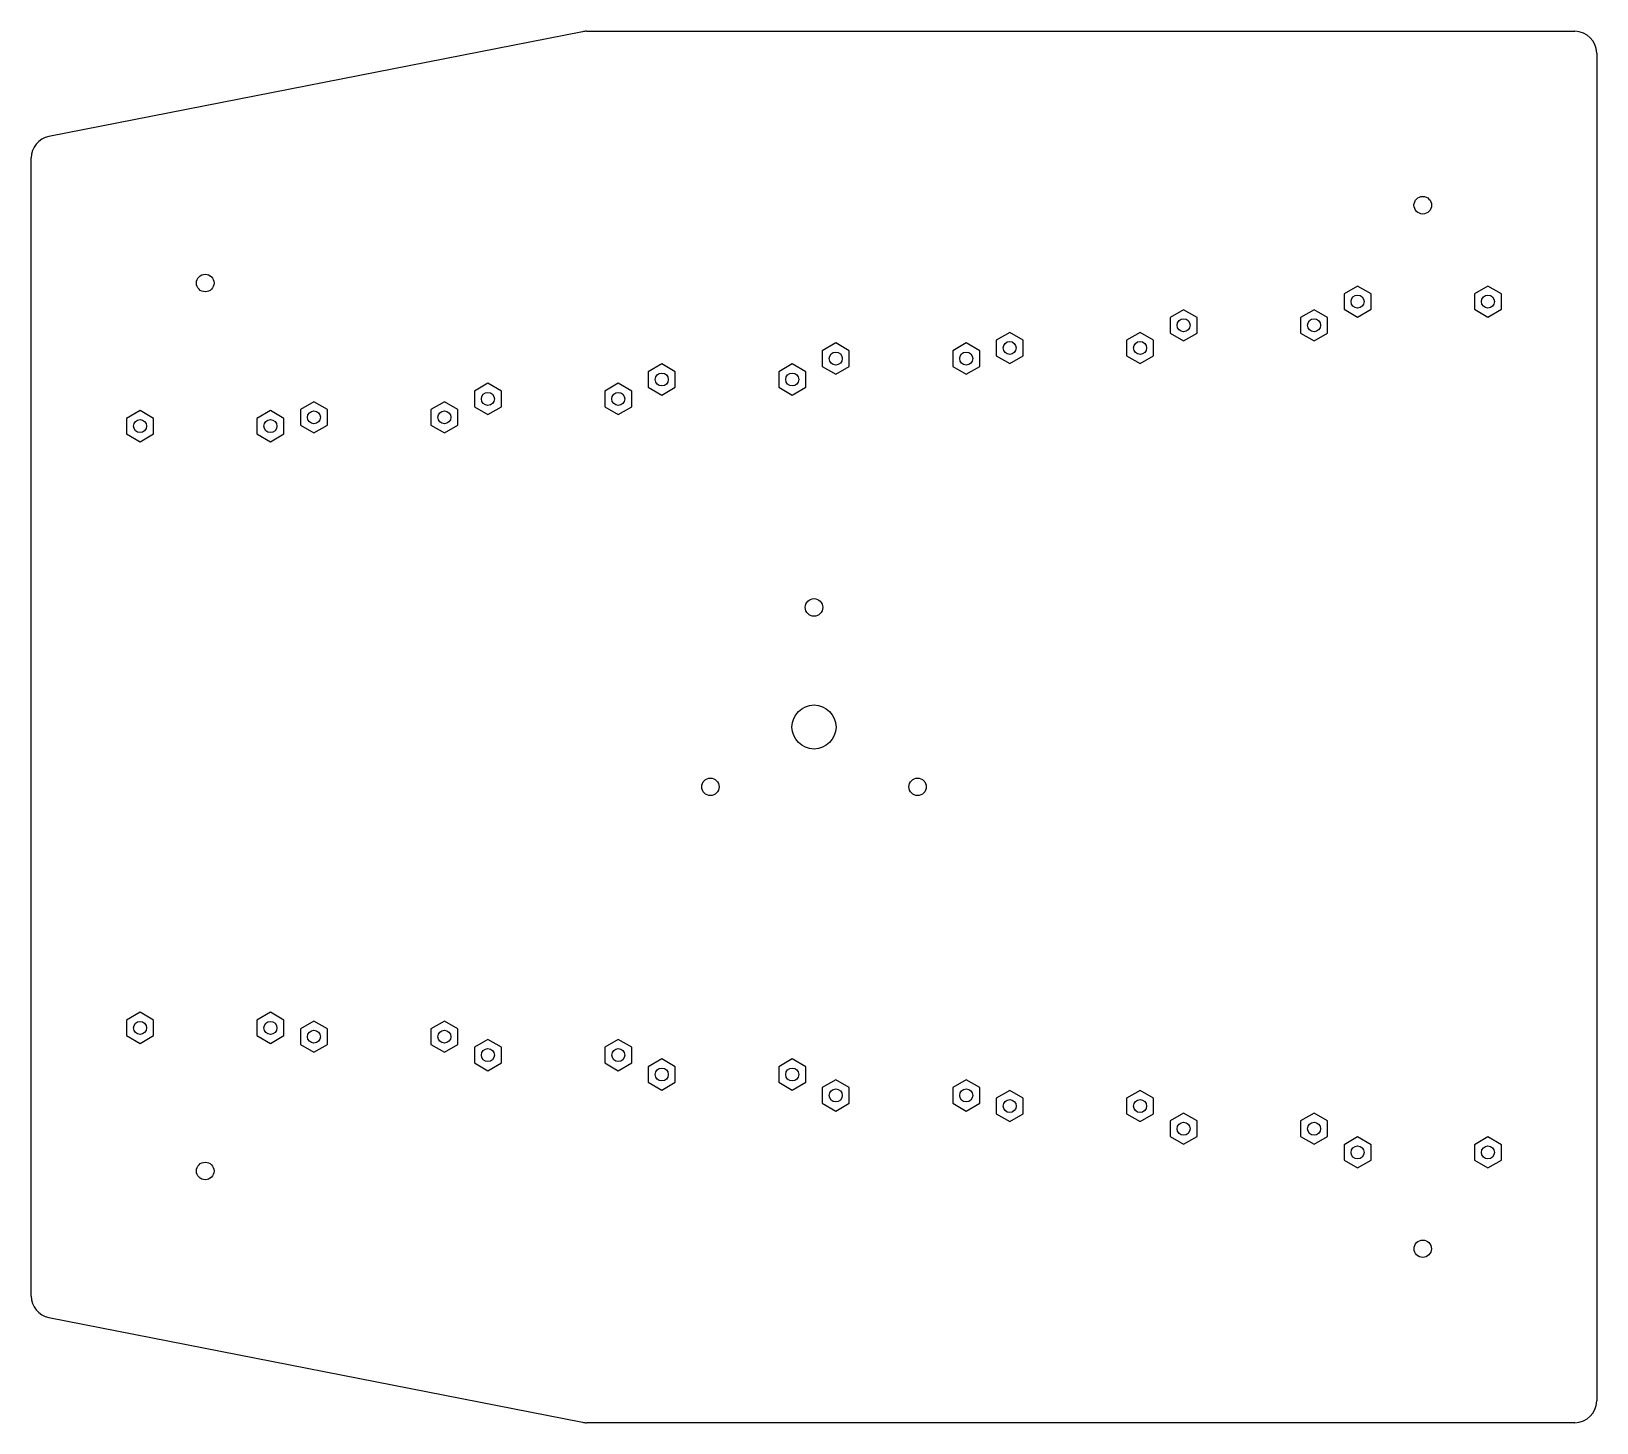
# Model space of a CAD drawing. Extents: x -9 to 9, y -8 to 8.
import ezdxf

# ---------------------------------------------------------------- set-up
doc = ezdxf.new("R2010")
doc.units = 0
doc.layers.get('0').update_dxf_attribs({"linetype": 'CONTINUOUS'})

msp = doc.modelspace()

# ---------------------------------------------------------------- linework, layer by layer
at = {"color": 7, "linetype": 'CONTINUOUS'}
for p, q in [((-2.663, 7.995), (-8.798, 6.79)), ((-2.615, 8), (8.75, 8)), ((9, 7.75), (9, -7.75)), ((-9, -6.544), (-9, 6.544)), ((6.25, 5.071), (6.095, 4.982)), ((6.405, 4.982), (6.25, 5.071)), ((7.75, 5.071), (7.595, 4.982)), ((7.905, 4.982), (7.75, 5.071)), ((6.095, 4.982), (6.095, 4.803)), ((6.405, 4.803), (6.405, 4.982)), ((7.595, 4.982), (7.595, 4.803)), ((7.905, 4.803), (7.905, 4.982)), ((4.25, 4.799), (4.095, 4.709)), ((4.095, 4.709), (4.095, 4.53)), ((4.405, 4.709), (4.25, 4.799)), ((4.405, 4.53), (4.405, 4.709)), ((5.75, 4.799), (5.595, 4.709)), ((5.595, 4.709), (5.595, 4.53)), ((5.905, 4.709), (5.75, 4.799)), ((5.905, 4.53), (5.905, 4.709)), ((6.095, 4.803), (6.25, 4.713)), ((6.25, 4.713), (6.405, 4.803)), ((7.595, 4.803), (7.75, 4.713)), ((7.75, 4.713), (7.905, 4.803)), ((2.25, 4.538), (2.095, 4.448)), ((2.405, 4.448), (2.25, 4.538)), ((3.75, 4.538), (3.595, 4.448)), ((3.905, 4.448), (3.75, 4.538)), ((4.095, 4.53), (4.25, 4.441)), ((4.25, 4.441), (4.405, 4.53)), ((5.595, 4.53), (5.75, 4.441)), ((5.75, 4.441), (5.905, 4.53)), ((0.25, 4.416), (0.095, 4.326)), ((0.095, 4.326), (0.095, 4.147)), ((0.405, 4.326), (0.25, 4.416)), ((0.405, 4.147), (0.405, 4.326)), ((1.75, 4.416), (1.595, 4.326)), ((1.595, 4.326), (1.595, 4.147)), ((1.905, 4.326), (1.75, 4.416)), ((1.905, 4.147), (1.905, 4.326)), ((2.095, 4.448), (2.095, 4.269)), ((2.405, 4.269), (2.405, 4.448)), ((3.595, 4.448), (3.595, 4.269)), ((3.905, 4.269), (3.905, 4.448)), ((-1.75, 4.175), (-1.905, 4.086)), ((-1.595, 4.086), (-1.75, 4.175)), ((-0.25, 4.175), (-0.405, 4.086)), ((-0.095, 4.086), (-0.25, 4.175)), ((0.095, 4.147), (0.25, 4.058)), ((0.25, 4.058), (0.405, 4.147)), ((1.595, 4.147), (1.75, 4.058)), ((1.75, 4.058), (1.905, 4.147)), ((2.095, 4.269), (2.25, 4.18)), ((2.25, 4.18), (2.405, 4.269)), ((3.595, 4.269), (3.75, 4.18)), ((3.75, 4.18), (3.905, 4.269)), ((-1.905, 4.086), (-1.905, 3.907)), ((-1.595, 3.907), (-1.595, 4.086)), ((-0.405, 4.086), (-0.405, 3.907)), ((-0.095, 3.907), (-0.095, 4.086)), ((-3.75, 3.952), (-3.905, 3.862)), ((-3.905, 3.862), (-3.905, 3.683)), ((-3.595, 3.862), (-3.75, 3.952)), ((-3.595, 3.683), (-3.595, 3.862)), ((-2.25, 3.952), (-2.405, 3.862)), ((-2.405, 3.862), (-2.405, 3.683)), ((-2.095, 3.862), (-2.25, 3.952)), ((-2.095, 3.683), (-2.095, 3.862)), ((-1.905, 3.907), (-1.75, 3.817)), ((-1.75, 3.817), (-1.595, 3.907)), ((-0.405, 3.907), (-0.25, 3.817)), ((-0.25, 3.817), (-0.095, 3.907)), ((-7.75, 3.639), (-7.905, 3.549)), ((-7.595, 3.549), (-7.75, 3.639)), ((-6.25, 3.639), (-6.405, 3.549)), ((-6.095, 3.549), (-6.25, 3.639)), ((-5.75, 3.74), (-5.905, 3.651)), ((-5.905, 3.651), (-5.905, 3.472)), ((-5.595, 3.651), (-5.75, 3.74)), ((-5.595, 3.472), (-5.595, 3.651)), ((-4.25, 3.74), (-4.405, 3.651)), ((-4.405, 3.651), (-4.405, 3.472)), ((-4.095, 3.651), (-4.25, 3.74)), ((-4.095, 3.472), (-4.095, 3.651)), ((-3.905, 3.683), (-3.75, 3.594)), ((-3.75, 3.594), (-3.595, 3.683)), ((-2.405, 3.683), (-2.25, 3.594)), ((-2.25, 3.594), (-2.095, 3.683)), ((-7.905, 3.549), (-7.905, 3.37)), ((-7.595, 3.37), (-7.595, 3.549)), ((-6.405, 3.549), (-6.405, 3.37)), ((-6.095, 3.37), (-6.095, 3.549)), ((-5.905, 3.472), (-5.75, 3.382)), ((-5.75, 3.382), (-5.595, 3.472)), ((-4.405, 3.472), (-4.25, 3.382)), ((-4.25, 3.382), (-4.095, 3.472)), ((-7.905, 3.37), (-7.75, 3.281)), ((-7.75, 3.281), (-7.595, 3.37)), ((-6.405, 3.37), (-6.25, 3.281)), ((-6.25, 3.281), (-6.095, 3.37)), ((-7.75, -3.281), (-7.905, -3.37)), ((-7.905, -3.37), (-7.905, -3.549)), ((-7.595, -3.37), (-7.75, -3.281)), ((-7.595, -3.549), (-7.595, -3.37)), ((-6.25, -3.281), (-6.405, -3.37)), ((-6.405, -3.37), (-6.405, -3.549)), ((-6.095, -3.37), (-6.25, -3.281)), ((-6.095, -3.549), (-6.095, -3.37)), ((-5.75, -3.382), (-5.905, -3.472)), ((-5.595, -3.472), (-5.75, -3.382)), ((-4.25, -3.382), (-4.405, -3.472)), ((-4.095, -3.472), (-4.25, -3.382)), ((-7.905, -3.549), (-7.75, -3.639)), ((-7.75, -3.639), (-7.595, -3.549)), ((-6.405, -3.549), (-6.25, -3.639)), ((-6.25, -3.639), (-6.095, -3.549)), ((-5.905, -3.472), (-5.905, -3.651)), ((-5.595, -3.651), (-5.595, -3.472)), ((-4.405, -3.472), (-4.405, -3.651)), ((-4.095, -3.651), (-4.095, -3.472)), ((-3.75, -3.594), (-3.905, -3.683)), ((-3.595, -3.683), (-3.75, -3.594)), ((-2.25, -3.594), (-2.405, -3.683)), ((-2.095, -3.683), (-2.25, -3.594)), ((-5.905, -3.651), (-5.75, -3.74)), ((-5.75, -3.74), (-5.595, -3.651)), ((-4.405, -3.651), (-4.25, -3.74)), ((-4.25, -3.74), (-4.095, -3.651)), ((-3.905, -3.683), (-3.905, -3.862)), ((-3.595, -3.862), (-3.595, -3.683)), ((-2.405, -3.683), (-2.405, -3.862)), ((-2.095, -3.862), (-2.095, -3.683)), ((-3.905, -3.862), (-3.75, -3.952)), ((-3.75, -3.952), (-3.595, -3.862)), ((-2.405, -3.862), (-2.25, -3.952)), ((-2.25, -3.952), (-2.095, -3.862)), ((-1.75, -3.817), (-1.905, -3.907)), ((-1.905, -3.907), (-1.905, -4.086)), ((-1.595, -3.907), (-1.75, -3.817)), ((-1.595, -4.086), (-1.595, -3.907)), ((-0.25, -3.817), (-0.405, -3.907)), ((-0.405, -3.907), (-0.405, -4.086)), ((-0.095, -3.907), (-0.25, -3.817)), ((-0.095, -4.086), (-0.095, -3.907)), ((-1.905, -4.086), (-1.75, -4.175)), ((-1.75, -4.175), (-1.595, -4.086)), ((-0.405, -4.086), (-0.25, -4.175)), ((-0.25, -4.175), (-0.095, -4.086)), ((0.25, -4.058), (0.095, -4.147)), ((0.405, -4.147), (0.25, -4.058)), ((1.75, -4.058), (1.595, -4.147)), ((1.905, -4.147), (1.75, -4.058)), ((0.095, -4.147), (0.095, -4.326)), ((0.405, -4.326), (0.405, -4.147)), ((1.595, -4.147), (1.595, -4.326)), ((1.905, -4.326), (1.905, -4.147)), ((2.25, -4.18), (2.095, -4.269)), ((2.095, -4.269), (2.095, -4.448)), ((2.405, -4.269), (2.25, -4.18)), ((2.405, -4.448), (2.405, -4.269)), ((3.75, -4.18), (3.595, -4.269)), ((3.595, -4.269), (3.595, -4.448)), ((3.905, -4.269), (3.75, -4.18)), ((3.905, -4.448), (3.905, -4.269)), ((0.095, -4.326), (0.25, -4.416)), ((0.25, -4.416), (0.405, -4.326)), ((1.595, -4.326), (1.75, -4.416)), ((1.75, -4.416), (1.905, -4.326)), ((2.095, -4.448), (2.25, -4.538)), ((2.25, -4.538), (2.405, -4.448)), ((3.595, -4.448), (3.75, -4.538)), ((3.75, -4.538), (3.905, -4.448)), ((4.25, -4.441), (4.095, -4.53)), ((4.405, -4.53), (4.25, -4.441)), ((5.75, -4.441), (5.595, -4.53)), ((5.905, -4.53), (5.75, -4.441)), ((4.095, -4.53), (4.095, -4.709)), ((4.405, -4.709), (4.405, -4.53)), ((5.595, -4.53), (5.595, -4.709)), ((5.905, -4.709), (5.905, -4.53)), ((4.095, -4.709), (4.25, -4.799)), ((4.25, -4.799), (4.405, -4.709)), ((5.595, -4.709), (5.75, -4.799)), ((5.75, -4.799), (5.905, -4.709)), ((6.25, -4.713), (6.095, -4.803)), ((6.095, -4.803), (6.095, -4.982)), ((6.405, -4.803), (6.25, -4.713)), ((6.405, -4.982), (6.405, -4.803)), ((7.75, -4.713), (7.595, -4.803)), ((7.595, -4.803), (7.595, -4.982)), ((7.905, -4.803), (7.75, -4.713)), ((7.905, -4.982), (7.905, -4.803)), ((6.095, -4.982), (6.25, -5.071)), ((6.25, -5.071), (6.405, -4.982)), ((7.595, -4.982), (7.75, -5.071)), ((7.75, -5.071), (7.905, -4.982)), ((-8.798, -6.79), (-2.663, -7.995)), ((8.75, -8), (-2.615, -8))]:
    msp.add_line(p, q, dxfattribs=at)
for centre, radius in [((7, 6), 0.101), ((-7, 5.105), 0.101), ((6.25, 4.892), 0.0747), ((7.75, 4.892), 0.0747), ((4.25, 4.62), 0.0748), ((5.75, 4.62), 0.0748), ((2.25, 4.359), 0.0747), ((3.75, 4.359), 0.0747), ((0.25, 4.237), 0.0747), ((1.75, 4.237), 0.0747), ((-1.75, 3.996), 0.0747), ((-0.25, 3.996), 0.0747), ((-3.75, 3.773), 0.0747), ((-2.25, 3.773), 0.0748), ((-5.75, 3.561), 0.0747), ((-4.25, 3.561), 0.0747), ((-7.75, 3.46), 0.0748), ((-6.25, 3.46), 0.0747), ((0, 1.375), 0.101), ((0, 0), 0.253), ((-1.191, -0.688), 0.1), ((1.191, -0.688), 0.1), ((-7.75, -3.46), 0.0748), ((-6.25, -3.46), 0.0747), ((-5.75, -3.561), 0.0748), ((-4.25, -3.561), 0.0747), ((-3.75, -3.773), 0.0748), ((-2.25, -3.773), 0.0747), ((-1.75, -3.996), 0.0747), ((-0.25, -3.996), 0.0747), ((0.25, -4.237), 0.0747), ((1.75, -4.237), 0.0747), ((2.25, -4.359), 0.0748), ((3.75, -4.359), 0.0747), ((4.25, -4.62), 0.0748), ((5.75, -4.62), 0.0748), ((6.25, -4.892), 0.0747), ((7.75, -4.892), 0.0747), ((-7, -5.105), 0.101), ((7, -6), 0.1)]:
    msp.add_circle(centre, radius, dxfattribs=at)
for centre, start, end in [((-2.615, 7.75), 90, 101.1178), ((8.75, 7.75), 0, 90), ((-8.75, 6.544), 101.1178, 180), ((-8.75, -6.544), 180, 258.8822), ((8.75, -7.75), 270, 0), ((-2.615, -7.75), 258.8822, 270)]:
    msp.add_arc(centre, 0.25, start, end, dxfattribs=at)

doc.saveas('drawing.dxf')
